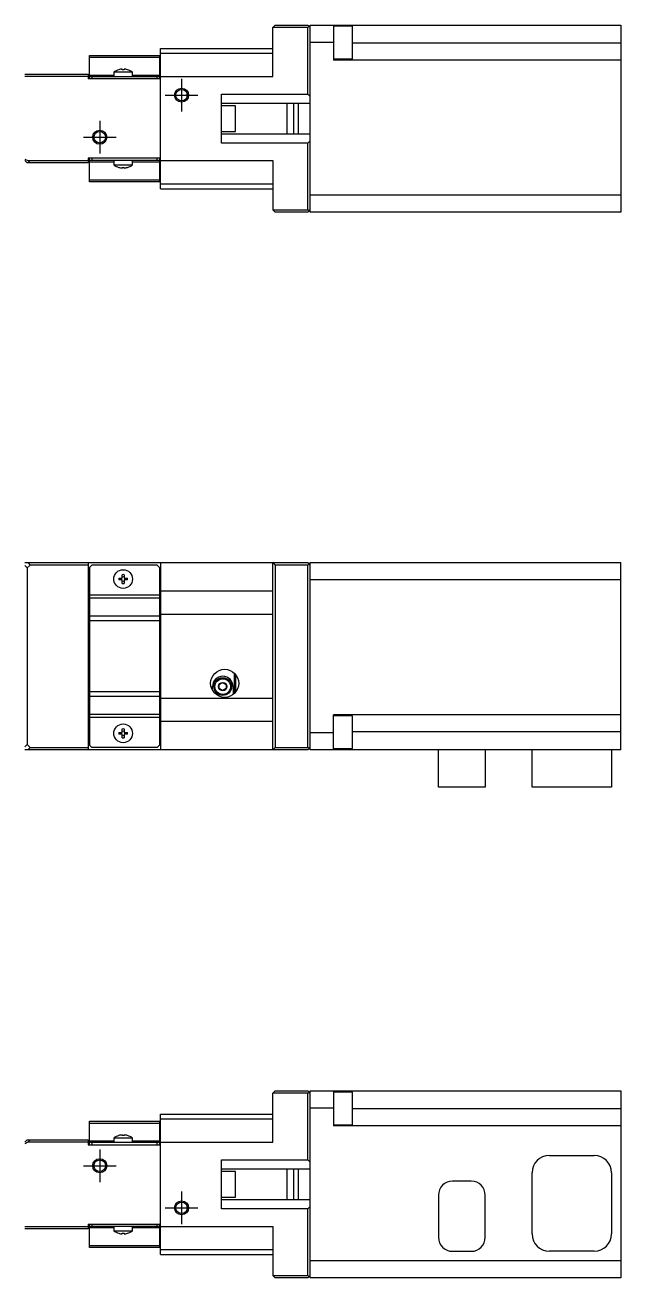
# Model space of a CAD drawing. Extents: x 0 to 794, y -8 to 278.
# Drawn here: x 254.6 to 382, y 10 to 277.9 of the extents above; entities that cross this region are included whole.
import ezdxf

# ---------------------------------------------------------------- set-up
doc = ezdxf.new("R2010")
doc.units = 0
doc.header["$LTSCALE"] = 0.5
doc.linetypes.add('CENTER', pattern=[50.8, 31.75, -6.35, 6.35, -6.35])
for name, color, linetype in [('MSM_CENTER', 1, 'CENTER'), ('MSM_CONTINUOUS', 7, 'CONTINUOUS'), ('MSM_NARROW', 5, 'CONTINUOUS')]:
    doc.layers.add(name, color=color, linetype=linetype)

msp = doc.modelspace()

# ---------------------------------------------------------------- linework, layer by layer
at = {"layer": 'MSM_CENTER'}
for p, q in [((288.05, 266.43), (288.05, 259.43)), ((284.55, 262.93), (291.55, 262.93)), ((270.55, 257.43), (270.55, 250.43)), ((267.05, 253.93), (274.05, 253.93)), ((270.55, 37.5), (270.55, 30.5)), ((267.05, 34), (274.05, 34)), ((288.05, 28.5), (288.05, 21.5)), ((284.55, 25), (291.55, 25))]:
    msp.add_line(p, q, dxfattribs=at)
at = {"layer": 'MSM_CONTINUOUS'}
for p, q in [((308.05, 277.93), (307.55, 277.43)), ((315.05, 277.43), (307.55, 277.43)), ((307.55, 266.93), (307.55, 277.43)), ((308.05, 277.93), (315.05, 277.93)), ((315.55, 277.43), (315.05, 277.93)), ((315.05, 277.43), (315.3, 277.68)), ((315.05, 263.18), (315.05, 277.43)), ((315.55, 237.93), (315.55, 277.93)), ((315.55, 277.93), (381.95, 277.93)), ((320.55, 277.93), (320.55, 270.44)), ((324.55, 277.69), (320.55, 277.69)), ((324.55, 270.69), (324.55, 277.69)), ((381.95, 277.93), (381.95, 237.93)), ((320.55, 274.23), (315.55, 274.23)), ((324.55, 274.14), (381.95, 274.14)), ((268.35, 266.43), (268.35, 271.43)), ((268.35, 271.43), (283.35, 271.43)), ((283.35, 270.99), (268.35, 270.99)), ((283.35, 271.43), (283.35, 266.43)), ((283.55, 242.93), (283.55, 272.93)), ((283.55, 272.93), (307.55, 272.93)), ((283.55, 271.93), (307.55, 271.93)), ((320.55, 270.69), (324.55, 270.69)), ((274.62, 268.38), (274.6, 268.38)), ((275.35, 268.38), (275.35, 268.51)), ((275.75, 268.38), (275.35, 268.38)), ((275.75, 268.51), (275.75, 268.38)), ((276.5, 268.38), (276.48, 268.38)), ((381.95, 270.44), (320.55, 270.44)), ((254.55, 267.43), (268.05, 267.43)), ((268.05, 266.93), (254.55, 266.93)), ((268.05, 267.43), (268.05, 266.43)), ((283.55, 266.43), (268.05, 266.43)), ((268.35, 267.22), (273.55, 267.22)), ((268.35, 266.93), (283.35, 266.93)), ((268.85, 266.93), (268.85, 266.43)), ((277.55, 267.82), (273.55, 267.82)), ((273.55, 267.82), (273.55, 266.93)), ((277.55, 266.93), (277.55, 267.82)), ((277.55, 267.22), (283.35, 267.22)), ((282.85, 266.43), (282.85, 266.93)), ((283.55, 266.93), (307.55, 266.93)), ((289.25, 262.66), (289.25, 263.19)), ((296.55, 263.18), (315.05, 263.18)), ((296.55, 252.68), (296.55, 263.18)), ((315.55, 262.68), (315.05, 263.18)), ((315.55, 261.18), (296.55, 261.18)), ((299.55, 260.68), (296.55, 260.68)), ((299.55, 255.18), (299.55, 260.68)), ((310.55, 261.18), (310.55, 254.68)), ((312.05, 254.68), (312.05, 261.18)), ((313.05, 254.68), (313.05, 261.18)), ((296.55, 255.18), (299.55, 255.18)), ((296.55, 254.68), (315.55, 254.68)), ((315.05, 252.68), (296.55, 252.68)), ((315.05, 252.68), (315.55, 253.18)), ((315.05, 238.43), (315.05, 252.68)), ((254.55, 249.23), (255.16, 248.93)), ((283.55, 249.43), (268.05, 249.43)), ((268.05, 249.43), (268.05, 248.43)), ((268.35, 244.43), (268.35, 249.43)), ((268.85, 249.43), (268.85, 248.93)), ((282.85, 248.93), (282.85, 249.43)), ((283.35, 249.43), (283.35, 244.43)), ((255.05, 248.43), (254.55, 248.93)), ((268.05, 248.43), (255.05, 248.43)), ((255.16, 248.93), (268.05, 248.93)), ((255.16, 248.93), (255.66, 248.43)), ((283.35, 248.93), (268.35, 248.93)), ((273.55, 248.63), (268.35, 248.63)), ((273.55, 248.93), (273.55, 248.03)), ((273.55, 248.03), (277.55, 248.03)), ((274.6, 247.47), (274.62, 247.47)), ((275.35, 247.47), (275.75, 247.47)), ((275.35, 247.34), (275.35, 247.47)), ((275.75, 247.47), (275.75, 247.34)), ((276.48, 247.47), (276.5, 247.47)), ((277.55, 248.03), (277.55, 248.93)), ((283.35, 248.63), (277.55, 248.63)), ((283.55, 248.93), (307.55, 248.93)), ((307.55, 248.93), (307.55, 238.43)), ((268.35, 244.86), (283.35, 244.86)), ((283.35, 244.43), (268.35, 244.43)), ((307.55, 243.93), (283.55, 243.93)), ((283.55, 242.93), (307.55, 242.93)), ((315.55, 241.63), (381.95, 241.63)), ((307.55, 238.43), (308.05, 237.93)), ((307.55, 238.43), (315.05, 238.43)), ((315.05, 237.93), (308.05, 237.93)), ((315.3, 238.18), (315.05, 238.43)), ((315.05, 237.93), (315.55, 238.43)), ((381.95, 237.93), (315.55, 237.93)), ((254.55, 162.96), (315.05, 162.96)), ((255.05, 161.85), (254.55, 162.35)), ((255.66, 162.46), (255.05, 161.85)), ((255.05, 161.85), (255.05, 124.07)), ((255.16, 162.96), (255.66, 162.46)), ((268.05, 162.46), (255.66, 162.46)), ((268.05, 162.96), (268.05, 122.96)), ((268.85, 162.46), (268.35, 161.96)), ((268.35, 161.96), (268.35, 123.96)), ((282.85, 162.46), (268.85, 162.46)), ((283.35, 161.96), (282.85, 162.46)), ((283.35, 161.96), (283.35, 123.96)), ((283.55, 162.96), (283.55, 122.96)), ((307.55, 162.96), (308.05, 162.46)), ((307.55, 122.96), (307.55, 162.96)), ((308.05, 162.46), (308.05, 123.46)), ((315.05, 162.46), (308.05, 162.46)), ((315.55, 162.46), (315.05, 162.96)), ((315.05, 162.46), (315.3, 162.71)), ((315.05, 123.46), (315.05, 162.46)), ((315.55, 122.96), (315.55, 162.96)), ((315.55, 162.96), (381.95, 162.96)), ((381.95, 122.96), (381.95, 162.96)), ((274.62, 159.66), (275.35, 159.66)), ((275.35, 159.26), (274.62, 159.26)), ((275.35, 159.66), (275.35, 160.39)), ((275.35, 158.53), (275.35, 159.26)), ((275.75, 160.39), (275.75, 159.66)), ((275.75, 159.66), (276.48, 159.66)), ((275.75, 159.26), (275.75, 158.53)), ((276.48, 159.26), (275.75, 159.26)), ((381.95, 159.26), (315.55, 159.26)), ((268.35, 156.08), (283.35, 156.08)), ((283.55, 156.96), (307.55, 156.96)), ((268.35, 152.96), (268.05, 152.96)), ((283.35, 155.38), (268.35, 155.38)), ((283.55, 152.96), (283.35, 152.96)), ((268.05, 151.21), (268.35, 151.21)), ((268.35, 151.61), (283.35, 151.61)), ((283.35, 150.55), (268.35, 150.55)), ((283.55, 150.23), (283.35, 150.23)), ((283.55, 151.96), (307.55, 151.96)), ((268.25, 147.96), (268.05, 147.76)), ((268.25, 147.96), (268.25, 137.96)), ((268.35, 147.96), (268.25, 147.96)), ((283.55, 147.73), (283.35, 147.73)), ((283.35, 145.23), (283.55, 145.23)), ((283.55, 140.69), (283.35, 140.69)), ((299.25, 139.4), (299.25, 134.92)), ((268.05, 138.16), (268.25, 137.96)), ((268.25, 137.96), (268.35, 137.96)), ((283.35, 138.19), (283.55, 138.19)), ((296.1, 136.89), (296.85, 137.33)), ((296.1, 136.03), (296.1, 136.89)), ((296.85, 137.33), (297.6, 136.89)), ((297.6, 136.89), (297.6, 136.03)), ((299.55, 139.09), (299.55, 135.23)), ((299.55, 138.96), (299.65, 138.96)), ((268.35, 134.71), (268.05, 134.71)), ((268.35, 135.38), (283.35, 135.38)), ((283.35, 134.31), (268.35, 134.31)), ((283.35, 135.69), (283.55, 135.69)), ((294.65, 135.66), (294.65, 136.46)), ((296.85, 135.6), (296.1, 136.03)), ((297.6, 136.03), (296.85, 135.6)), ((299.05, 136.46), (299.05, 134.76)), ((268.05, 132.96), (268.35, 132.96)), ((283.35, 132.96), (283.55, 132.96)), ((283.55, 133.96), (307.55, 133.96)), ((268.35, 130.55), (283.35, 130.55)), ((283.35, 129.84), (268.35, 129.84)), ((307.55, 128.96), (283.55, 128.96)), ((320.55, 122.96), (320.55, 130.45)), ((381.95, 130.45), (320.55, 130.45)), ((324.55, 130.2), (320.55, 130.2)), ((324.55, 123.2), (324.55, 130.2)), ((274.62, 126.66), (275.35, 126.66)), ((275.35, 126.26), (274.62, 126.26)), ((275.35, 126.66), (275.35, 127.39)), ((275.35, 125.53), (275.35, 126.26)), ((275.75, 127.39), (275.75, 126.66)), ((275.75, 126.66), (276.48, 126.66)), ((275.75, 126.26), (275.75, 125.53)), ((276.48, 126.26), (275.75, 126.26)), ((315.55, 126.66), (320.55, 126.66)), ((381.95, 126.75), (324.55, 126.75)), ((254.55, 123.57), (255.05, 124.07)), ((255.05, 124.07), (255.66, 123.46)), ((255.66, 123.46), (255.16, 122.96)), ((255.66, 123.46), (268.05, 123.46)), ((268.35, 123.96), (268.85, 123.46)), ((282.85, 123.46), (268.85, 123.46)), ((282.85, 123.46), (283.35, 123.96)), ((308.05, 123.46), (307.55, 122.96)), ((308.05, 123.46), (315.05, 123.46)), ((315.3, 123.21), (315.05, 123.46)), ((315.05, 122.96), (315.55, 123.46)), ((315.05, 122.96), (254.55, 122.96)), ((381.95, 122.96), (315.55, 122.96)), ((320.55, 123.2), (324.55, 123.2)), ((342.95, 114.96), (342.95, 122.96)), ((352.95, 122.96), (352.95, 114.96)), ((362.95, 114.96), (362.95, 122.96)), ((379.95, 122.96), (379.95, 114.96)), ((352.95, 114.96), (342.95, 114.96)), ((379.95, 114.96), (362.95, 114.96)), ((308.05, 50), (307.55, 49.5)), ((315.05, 49.5), (307.55, 49.5)), ((307.55, 39), (307.55, 49.5)), ((308.05, 50), (315.05, 50)), ((315.55, 49.5), (315.05, 50)), ((315.05, 49.5), (315.3, 49.75)), ((315.05, 35.25), (315.05, 49.5)), ((315.55, 10), (315.55, 50)), ((315.55, 50), (381.95, 50)), ((320.55, 50), (320.55, 42.51)), ((324.55, 49.76), (320.55, 49.76)), ((324.55, 42.76), (324.55, 49.76)), ((381.95, 50), (381.95, 10)), ((320.55, 46.3), (315.55, 46.3)), ((324.55, 46.21), (381.95, 46.21)), ((268.35, 38.5), (268.35, 43.5)), ((268.35, 43.5), (283.35, 43.5)), ((283.35, 43.06), (268.35, 43.06)), ((283.35, 43.5), (283.35, 38.5)), ((283.55, 15), (283.55, 45)), ((283.55, 45), (307.55, 45)), ((283.55, 44), (307.55, 44)), ((274.62, 40.46), (274.6, 40.46)), ((275.35, 40.46), (275.35, 40.59)), ((275.75, 40.46), (275.35, 40.46)), ((275.75, 40.59), (275.75, 40.46)), ((276.5, 40.46), (276.48, 40.46)), ((320.55, 42.76), (324.55, 42.76)), ((381.95, 42.51), (320.55, 42.51)), ((254.55, 39), (255.05, 39.5)), ((255.16, 39), (254.55, 38.69)), ((255.05, 39.5), (268.05, 39.5)), ((255.66, 39.5), (255.16, 39)), ((268.05, 39), (255.16, 39)), ((268.05, 39.5), (268.05, 38.5)), ((268.05, 38.5), (283.55, 38.5)), ((268.35, 39.29), (273.55, 39.29)), ((268.35, 39), (283.35, 39)), ((268.85, 39), (268.85, 38.5)), ((277.55, 39.9), (273.55, 39.9)), ((273.55, 39.9), (273.55, 39)), ((277.55, 39), (277.55, 39.9)), ((277.55, 39.29), (283.35, 39.29)), ((282.85, 38.5), (282.85, 39)), ((283.55, 39), (307.55, 39)), ((296.55, 24.75), (296.55, 35.25)), ((296.55, 35.25), (315.05, 35.25)), ((315.55, 34.75), (315.05, 35.25)), ((366.65, 36.2), (376.25, 36.2)), ((315.55, 33.25), (296.55, 33.25)), ((299.55, 32.75), (296.55, 32.75)), ((299.55, 27.25), (299.55, 32.75)), ((310.55, 33.25), (310.55, 26.75)), ((312.05, 26.75), (312.05, 33.25)), ((313.05, 26.75), (313.05, 33.25)), ((362.95, 19.4), (362.95, 32.5)), ((379.95, 32.5), (379.95, 19.4)), ((349.95, 30.7), (345.95, 30.7)), ((296.55, 27.25), (299.55, 27.25)), ((342.95, 27.7), (342.95, 18.7)), ((352.95, 18.7), (352.95, 27.7)), ((289.25, 24.73), (289.25, 25.27)), ((296.55, 26.75), (315.55, 26.75)), ((315.05, 24.75), (296.55, 24.75)), ((315.05, 24.75), (315.55, 25.25)), ((315.05, 10.5), (315.05, 24.75)), ((268.05, 21.5), (283.55, 21.5)), ((268.05, 21.5), (268.05, 20.5)), ((268.35, 16.5), (268.35, 21.5)), ((268.85, 21.5), (268.85, 21)), ((282.85, 21), (282.85, 21.5)), ((283.35, 21.5), (283.35, 16.5)), ((254.55, 21), (268.05, 21)), ((268.05, 20.5), (254.55, 20.5)), ((283.35, 21), (268.35, 21)), ((273.55, 20.71), (268.35, 20.71)), ((273.55, 21), (273.55, 20.1)), ((273.55, 20.1), (277.55, 20.1)), ((274.6, 19.54), (274.62, 19.54)), ((275.35, 19.54), (275.75, 19.54)), ((275.35, 19.41), (275.35, 19.54)), ((275.75, 19.54), (275.75, 19.41)), ((276.48, 19.54), (276.5, 19.54)), ((277.55, 20.1), (277.55, 21)), ((283.35, 20.71), (277.55, 20.71)), ((283.55, 21), (307.55, 21)), ((307.55, 21), (307.55, 10.5)), ((268.35, 16.94), (283.35, 16.94)), ((283.35, 16.5), (268.35, 16.5)), ((307.55, 16), (283.55, 16)), ((283.55, 15), (307.55, 15)), ((315.55, 13.7), (381.95, 13.7)), ((345.95, 15.7), (349.95, 15.7)), ((376.25, 15.7), (366.65, 15.7)), ((307.55, 10.5), (315.05, 10.5)), ((307.55, 10.5), (308.05, 10)), ((315.05, 10), (308.05, 10)), ((315.3, 10.25), (315.05, 10.5)), ((315.05, 10), (315.55, 10.5)), ((381.95, 10), (315.55, 10))]:
    msp.add_line(p, q, dxfattribs=at)
for centre, radius in [((288.05, 262.93), 1.23), ((270.55, 253.93), 1.23), ((275.55, 159.46), 2), ((297.25, 137.16), 3), ((296.85, 136.46), 1.9), ((296.85, 136.46), 1.67), ((296.85, 136.46), 0.9), ((275.55, 126.46), 2), ((270.55, 34), 1.23), ((288.05, 25), 1.23)]:
    msp.add_circle(centre, radius, dxfattribs=at)
for centre, radius, start, end in [((275.55, 265.33), 3.2, 107.27, 128.6822), ((275.55, 265.33), 3.19, 93.5903, 106.9053), ((275.55, 265.33), 3.19, 73.0947, 86.4097), ((275.55, 265.33), 3.2, 51.3178, 72.73), ((275.55, 250.53), 3.2, 231.3178, 252.73), ((275.55, 250.53), 3.19, 253.0947, 266.4097), ((275.55, 250.53), 3.19, 273.5903, 286.9053), ((275.55, 250.53), 3.2, 287.27, 308.6822), ((275.55, 159.46), 0.95, 167.8468, 192.1532), ((275.55, 159.46), 0.435, 152.6335, 207.3665), ((275.55, 159.46), 0.95, 77.8468, 102.1532), ((275.55, 159.46), 0.435, 62.6335, 117.3665), ((275.55, 159.46), 0.435, 242.6335, 297.3665), ((275.55, 159.46), 0.95, 257.8468, 282.1532), ((275.55, 159.46), 0.435, 332.6335, 27.3665), ((275.55, 159.46), 0.95, 347.8468, 12.1532), ((296.85, 136.46), 2.2, 0.0004, 179.9996), ((275.55, 126.46), 0.95, 167.8468, 192.1532), ((275.55, 126.46), 0.435, 152.6335, 207.3665), ((275.55, 126.46), 0.95, 77.8468, 102.1532), ((275.55, 126.46), 0.435, 62.6335, 117.3665), ((275.55, 126.46), 0.435, 242.6335, 297.3665), ((275.55, 126.46), 0.435, 332.6335, 27.3665), ((275.55, 126.46), 0.95, 347.8468, 12.1532), ((275.55, 126.46), 0.95, 257.8468, 282.1532), ((275.55, 37.4), 3.2, 107.27, 128.6822), ((275.55, 37.4), 3.19, 93.5903, 106.9053), ((275.55, 37.4), 3.19, 73.0947, 86.4097), ((275.55, 37.4), 3.2, 51.3178, 72.73), ((366.65, 32.5), 3.7, 90, 180), ((376.25, 32.5), 3.7, 0, 90), ((345.95, 27.7), 3, 90, 180), ((349.95, 27.7), 3, 0, 90), ((275.55, 22.6), 3.2, 231.3178, 252.73), ((275.55, 22.6), 3.19, 253.0947, 266.4097), ((275.55, 22.6), 3.19, 273.5903, 286.9053), ((275.55, 22.6), 3.2, 287.27, 308.6822), ((366.65, 19.4), 3.7, 180, 270), ((376.25, 19.4), 3.7, 270, 0), ((345.95, 18.7), 3, 180, 270), ((349.95, 18.7), 3, 270, 0)]:
    msp.add_arc(centre, radius, start, end, dxfattribs=at)
at = {"layer": 'MSM_NARROW'}
for centre in [(288.05, 262.93), (270.55, 253.93), (270.55, 34), (288.05, 25)]:
    msp.add_circle(centre, 1.5, dxfattribs=at)

doc.saveas('drawing.dxf')
